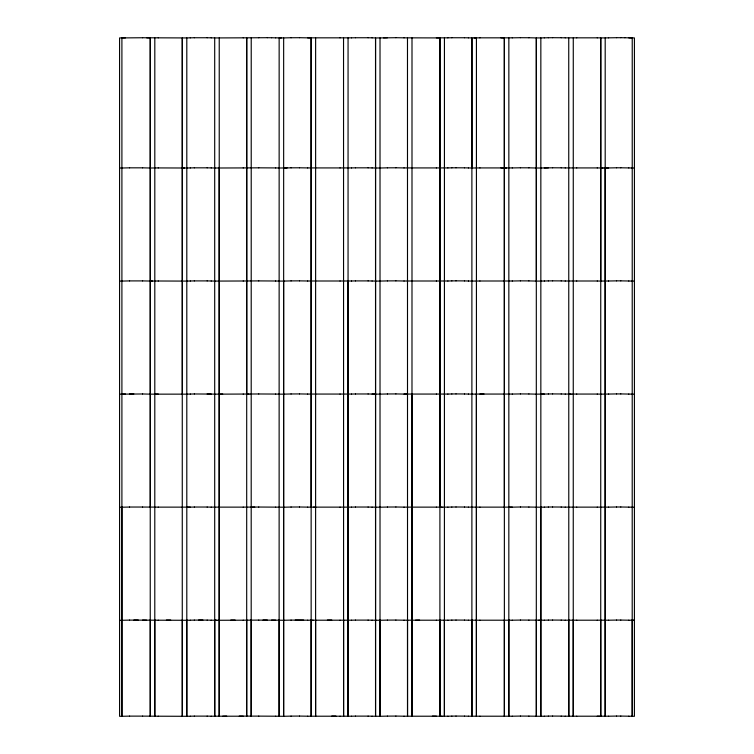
<?xml version="1.0" encoding="UTF-8"?>
<svg xmlns="http://www.w3.org/2000/svg" width="754" height="754" viewBox="0 0 754 754"><rect width="100%" height="100%" fill="white"/><g stroke="black" fill="none" stroke-linecap="round" stroke-linejoin="round"><path stroke-width="1.13" d="M142.563 37.747L158.293 37.832M219.178 37.917L243.278 37.832M283.598 37.917L291.091 37.747M339.997 37.832L351.553 37.832M379.969 37.917L395.925 37.7M436.368 37.832L447.923 37.832M479.893 37.832L512.343 37.832M565.208 37.832L576.753 37.832M605.132 37.917L608.619 37.832M158.293 167.925L150.244 168.01M283.617 168.01L291.091 167.831M287.133 167.925L279.121 168.01M351.553 167.925L339.997 167.925M379.988 168.01L387.462 167.831M447.923 167.925L436.368 167.925M512.343 167.925L479.893 167.925M576.753 167.925L565.208 167.925M600.731 168.01L608.619 167.925M605.16 168.01L616.584 167.793M158.293 280.997L150.244 281.082M283.617 281.082L291.091 280.903M351.553 280.997L339.997 280.997M379.988 281.082L387.462 280.903M447.923 280.997L436.368 280.997M512.343 280.997L479.893 280.997M576.753 280.997L565.208 280.997M608.619 280.997L600.731 281.082M150.244 394.154L182.327 394.144L182.298 37.917L158.227 37.832M154.815 394.154L158.293 394.059M214.702 394.154L243.278 394.059M219.235 394.154L222.713 394.059M283.617 394.144L291.091 393.974M351.553 394.059L339.997 394.059M379.988 394.144L387.462 393.974M447.923 394.059L436.368 394.059M512.343 394.059L479.893 394.059M576.753 394.059L565.208 394.059M608.619 394.059L600.731 394.154M158.293 507.131L142.563 507.046M283.617 507.216L291.091 507.046M351.553 507.131L339.997 507.131M379.988 507.216L387.462 507.046M447.923 507.131L436.368 507.131M479.893 507.131L512.343 507.131M508.827 507.216L520.439 506.999M576.753 507.131L565.208 507.131M608.619 507.131L597.253 507.131M158.293 620.203L129.528 620.108M214.702 620.288L243.278 620.203M339.997 620.203L351.553 620.203M379.988 620.288L387.462 620.108M447.923 620.203L436.368 620.203M512.343 620.203L479.893 620.203M576.753 620.203L565.208 620.203M597.253 620.203L608.619 620.203M158.293 716.215L142.563 716.121M243.278 716.206L211.158 716.215M351.553 716.215L339.997 716.215M447.923 716.215L403.993 716.215M512.343 716.215L479.893 716.206M576.753 716.215L565.208 716.215M608.619 716.215L576.687 716.206M121.856 37.917L142.619 37.747M121.903 37.926L121.903 716.3L119.584 716.3L119.575 37.926L125.503 37.832M186.747 37.917L190.338 37.832M243.203 37.832L258.782 37.747M307.623 37.832L340.073 37.832M351.477 37.832L355.511 37.747M383.503 37.832L387.462 37.747M403.993 37.832L439.94 37.917L439.959 507.216L442.193 507.216M447.848 37.832L451.882 37.747M479.968 37.832L471.891 37.926L471.891 716.3M512.268 37.832L520.439 37.7M540.788 37.917L544.388 37.832M576.687 37.832L597.319 37.832M608.544 37.832L616.584 37.7M121.875 168.01L129.584 167.831M158.227 167.925L186.803 168.01M186.775 168.01L190.338 167.925M351.477 167.925L355.511 167.831M447.848 167.925L451.882 167.831M479.968 167.925L471.891 168.01M512.268 167.925L520.439 167.793M540.816 168.01L548.403 167.831M576.687 167.925L597.319 167.925M121.875 281.082L129.584 280.903M158.227 280.997L182.327 281.082M186.775 281.082L190.338 280.997M351.477 280.997L355.511 280.903M447.848 280.997L451.882 280.903M479.968 280.997L471.891 281.082M512.268 280.997L520.439 280.865M540.816 281.082L544.388 280.997M576.687 280.997L597.319 280.997M608.544 280.997L616.584 280.865M121.875 394.144L142.61 393.974M125.503 394.059L119.584 394.154M186.775 394.144L190.338 394.059M351.477 394.059L355.511 393.974M447.848 394.059L451.882 393.974M512.268 394.059L520.439 393.927M544.388 394.059L536.311 394.154M540.816 394.144L548.403 393.974M576.687 394.059L597.319 394.059M608.544 394.059L616.584 393.927M121.875 507.216L129.584 507.046M158.227 507.131L190.338 507.131M186.775 507.216L194.362 507.046M243.203 507.131L258.782 507.046M251.223 507.216L254.758 507.131M307.623 507.131L340.073 507.131M351.477 507.131L355.511 507.046M447.848 507.131L451.882 507.046M479.968 507.131L468.413 507.131M540.816 507.216L544.388 507.131M576.687 507.131L597.319 507.131M608.544 507.131L616.584 506.999M158.227 620.203L186.803 620.288M186.775 620.288L190.338 620.203M291.091 620.108L283.617 620.288L283.598 280.469M351.477 620.203L355.511 620.108M403.993 620.203L436.443 620.203M447.848 620.203L451.882 620.108M468.413 620.203L479.968 620.203M512.268 620.203L520.439 620.071M528.874 620.108L544.388 620.203M576.687 620.203L597.319 620.203M608.544 620.203L616.584 620.071M158.227 716.206L186.803 716.3L186.803 37.926L182.27 37.926L182.27 716.3M190.338 716.215L186.775 716.291L186.756 619.75M222.713 716.215L226.671 716.121M291.091 716.121L283.617 716.291L283.598 619.75M351.477 716.206L355.511 716.121M387.462 716.121L379.988 716.291L379.969 619.75M447.848 716.206L451.882 716.121M479.968 716.215L468.413 716.215M512.268 716.206L520.439 716.074M544.388 716.215L540.816 716.291L540.797 619.75M608.544 716.206L616.584 716.074M190.272 37.832L194.362 37.747M544.313 37.832L548.403 37.747M190.272 167.925L194.362 167.831M258.782 167.831L243.203 167.925M544.313 167.925L552.616 167.793M190.272 280.997L194.362 280.903M258.782 280.903L243.203 280.997M544.313 280.997L548.403 280.903M190.272 394.059L194.362 393.974M258.782 393.974L243.203 394.059M483.993 393.974L471.891 394.154M544.313 507.131L548.403 507.046M129.584 620.108L121.875 620.288L121.856 506.603M190.272 620.203L194.362 620.108M258.782 620.108L243.203 620.203M415.548 620.203L419.573 620.108M544.313 620.203L548.403 620.108M129.584 716.121L121.875 716.291L121.856 619.75M190.272 716.206L194.362 716.121M258.782 716.121L239.244 716.121M544.313 716.206L548.403 716.121M194.315 37.747L207.199 37.747M258.735 37.747L267.378 37.7M291.044 37.747L299.555 37.7M355.464 37.747L368.141 37.747M451.834 37.747L464.511 37.747M548.356 37.747L552.616 37.7M129.528 167.831L142.61 167.831M194.306 167.831L207.19 167.831M258.726 167.831L275.653 167.925M291.035 167.831L299.536 167.793M355.454 167.831L368.131 167.831M387.405 167.831L395.907 167.793M451.816 167.831L456.019 167.793M129.528 280.903L142.61 280.903M194.306 280.903L207.19 280.903M258.726 280.903L275.653 280.997M291.035 280.903L299.536 280.856M355.454 280.903L368.131 280.903M387.405 280.903L395.907 280.856M451.816 280.903L456.019 280.865M548.346 280.903L552.616 280.865M129.528 393.974L133.835 393.927M194.306 393.974L211.233 394.059M258.726 393.974L275.653 394.059M291.035 393.974L299.536 393.927M355.454 393.974L368.131 393.974M387.405 393.974L395.907 393.927M451.816 393.974L456.019 393.927M548.346 393.974L552.616 393.927M129.528 507.037L142.61 507.037M194.306 507.037L207.19 507.037M258.726 507.037L275.653 507.131M291.035 507.037L299.536 506.999M355.454 507.037L368.131 507.037M387.405 507.037L395.907 506.999M451.816 507.037L456.019 506.999M548.346 507.037L552.616 506.999M194.306 620.108L207.19 620.108M258.726 620.108L275.653 620.203M291.035 620.108L307.698 620.203M340.073 620.203L307.623 620.203M355.454 620.108L368.131 620.108M387.405 620.108L395.907 620.061M451.816 620.108L456.019 620.071M548.346 620.108L552.616 620.071M129.528 716.121L142.61 716.121M194.306 716.121L207.19 716.121M258.726 716.121L275.653 716.206M291.035 716.121L299.536 716.074M355.454 716.121L368.131 716.121M387.405 716.121L395.907 716.074M451.816 716.121L456.019 716.074M548.346 716.121L552.616 716.074M275.578 37.832L283.655 37.926L283.655 716.3L275.578 716.215M474.143 37.926L476.424 37.926L476.424 716.3L476.377 619.75M119.575 168.01L121.903 168.01M380.016 168.01L375.53 168.01M540.844 168.01L536.311 168.01M119.584 281.082L121.903 281.082M186.803 281.082L182.27 281.082M283.655 281.082L279.121 281.082M380.016 281.082L375.53 281.082M540.844 281.082L536.311 281.082M186.803 394.154L182.27 394.154M283.655 394.154L279.121 394.154M380.016 394.154L372.042 394.059M119.584 507.225L121.903 507.216M283.655 507.216L275.578 507.131M313.353 507.216L315.606 507.216M380.016 507.216L372.042 507.131M540.844 507.216L528.874 507.046M119.584 620.288L121.903 620.288M283.655 620.288L271.553 620.108M380.016 620.288L372.042 620.203M538.563 620.288L540.844 620.288M520.42 37.7L528.931 37.747M552.597 37.7L561.24 37.747M616.574 37.7L620.834 37.7M455.991 167.793L464.502 167.831M520.411 167.793L528.922 167.831M552.588 167.793L561.23 167.831M616.555 167.793L620.825 167.793M455.991 280.856L464.502 280.903M520.411 280.856L528.922 280.903M552.588 280.856L561.23 280.903M616.555 280.856L620.825 280.856M455.991 393.927L464.502 393.974M520.411 393.927L528.922 393.974M552.588 393.927L561.23 393.974M616.555 393.927L620.825 393.927M455.991 506.999L464.502 507.037M520.411 506.999L528.922 507.037M552.588 506.999L561.23 507.037M616.555 506.999L620.825 506.999M133.863 620.071L138.293 620.071M166.398 620.071L170.687 620.071M198.566 620.071L202.93 620.071M230.809 620.071L235.107 620.071M262.986 620.071L267.35 620.071M295.229 620.071L303.664 620.108M327.406 620.071L331.769 620.071M455.991 620.061L464.502 620.108M520.411 620.061L528.922 620.108M552.588 620.061L561.23 620.108M616.555 620.061L620.825 620.061M340.073 716.206L307.623 716.215M455.991 716.074L464.502 716.121M520.411 716.074L528.922 716.121M552.588 716.074L561.23 716.121M616.555 716.074L620.825 716.074M281.402 37.926L279.15 37.917L279.121 716.3M632.201 168.01L634.416 168.01M602.983 168.01L597.253 167.925M506.613 168.01L500.854 167.925M214.702 168.01L243.278 167.925M182.27 168.01L184.513 168.01M632.201 281.082L634.416 281.082M152.572 281.082L142.563 280.903M214.702 281.082L243.278 280.997M632.201 394.154L634.416 394.154M568.799 394.144L571.032 394.154M403.993 394.059L436.443 394.059M248.943 394.154L246.747 394.144L246.718 37.917L246.69 716.3L246.718 619.75M634.416 507.225L628.779 507.131M632.201 620.288L634.416 620.288L628.779 620.203M311.157 620.288L313.353 620.288M216.982 620.288L211.158 620.203M628.779 716.215L634.416 716.3L634.425 37.926L628.779 37.832M528.874 716.121L540.844 716.3L540.844 37.926L536.311 37.926L536.311 716.3M372.042 716.215L380.016 716.3L380.016 37.926L375.53 37.926L375.53 716.3M439.94 619.75L439.959 716.291L442.193 716.3M620.806 37.7L624.943 37.747M395.897 37.7L404.069 37.832M299.526 37.7L311.138 37.917L311.157 507.216M267.35 37.7L271.619 37.747M620.806 167.793L628.845 167.925M395.897 167.793L404.069 167.925M299.526 167.793L307.698 167.925M620.806 280.865L628.845 280.997M395.897 280.865L404.069 280.997M299.526 280.865L307.698 280.997M620.806 393.927L628.845 394.059M395.897 393.927L407.528 394.144M299.526 393.927L307.698 394.059M620.806 506.999L628.845 507.131M395.897 506.999L404.069 507.131M299.526 506.999L307.698 507.131M620.806 620.071L628.845 620.203M395.897 620.071L404.069 620.203M620.806 716.074L628.845 716.206M395.897 716.074L404.069 716.206M331.769 716.074L335.973 716.121M299.526 716.074L307.698 716.206M142.563 167.831L150.3 168.01M142.563 393.974L150.3 394.144M142.563 620.108L146.653 620.203M624.878 37.747L632.238 37.917L632.201 716.3M561.183 37.747L565.274 37.832M528.874 37.747L536.339 37.917L536.367 281.082L528.874 280.903M464.455 37.747L468.488 37.832M368.084 37.747L372.118 37.832M271.553 37.747L275.653 37.832M207.143 37.747L211.233 37.832M146.719 37.832L150.272 37.917L150.3 507.216M561.183 167.831L565.274 167.925M528.874 167.831L536.367 168.01M464.455 167.831L468.488 167.925M436.443 167.925L403.993 167.925M368.084 167.831L372.118 167.925M340.073 167.925L307.623 167.925M207.143 167.831L211.233 167.925M561.183 280.903L565.274 280.997M464.455 280.903L468.488 280.997M436.443 280.997L403.993 280.997M368.084 280.903L372.118 280.997M340.073 280.997L307.623 280.997M207.143 280.903L211.233 280.997M561.183 393.974L565.274 394.059M528.874 393.974L536.367 394.144M464.455 393.974L468.488 394.059M368.084 393.974L375.577 394.144M340.073 394.059L307.623 394.059M207.143 393.974L214.758 394.144M561.183 507.046L565.274 507.131M464.455 507.046L468.488 507.131M436.443 507.131L403.993 507.131M368.084 507.046L372.118 507.131M243.278 507.131L211.158 507.131M207.143 507.046L211.233 507.131M561.183 620.108L565.274 620.203M464.455 620.108L468.488 620.203M368.084 620.108L372.118 620.203M207.143 620.108L211.233 620.203M561.183 716.121L565.274 716.206M464.455 716.121L468.488 716.206M432.391 716.121L436.443 716.206M368.084 716.121L372.118 716.206M207.143 716.121L211.233 716.206M597.253 37.832L605.189 37.926L605.189 716.3L605.142 619.75M500.854 37.832L504.36 37.917L504.379 507.216M468.413 37.832L471.929 37.917L471.947 168.01L468.413 167.925M372.042 37.832L375.558 37.917L375.577 620.288M211.158 37.832L214.73 37.917M628.779 167.925L632.257 168.01M372.042 167.925L375.577 168.01M275.578 167.925L279.168 168.01M211.158 167.925L214.758 168.01M628.779 280.997L632.257 281.082M597.253 280.997L600.787 281.082L600.759 37.917L600.731 716.3L597.253 716.215M468.413 280.997L471.947 281.082M372.042 280.997L375.577 281.082M275.578 280.997L279.168 281.082M211.158 280.997L214.758 281.082M628.779 394.059L632.257 394.144M597.253 394.059L600.787 394.144M468.413 394.059L471.947 394.144M275.578 394.059L279.168 394.144M632.238 619.75L632.257 716.291M600.768 619.75L600.787 716.291M573.229 619.75L573.247 716.291L573.276 37.926M568.78 619.75L568.799 716.291L568.742 37.926M536.348 619.75L536.367 716.291M508.809 619.75L508.827 716.291L508.856 37.926M504.36 619.75L504.379 716.291L504.322 37.926M471.929 619.75L471.947 716.291M444.389 619.75L444.408 716.291L444.436 37.926M411.957 619.75L411.976 716.291L412.004 37.926M407.509 619.75L407.528 716.291L407.48 37.926M375.558 619.75L375.577 716.291M348.018 619.75L348.037 716.291L348.065 37.926M343.57 619.75L343.588 716.291L343.541 37.926M315.587 619.75L315.606 716.291L315.634 37.926M311.138 619.75L311.157 716.291L311.11 37.926M279.15 619.75L279.168 716.291M251.167 619.75L251.186 716.291L251.223 37.926M219.178 619.75L219.207 716.291L219.235 37.926L214.702 37.926L214.702 716.3M214.73 619.75L214.758 716.291M182.308 619.75L182.327 716.291M154.768 619.75L154.787 716.291L154.815 37.926M150.282 619.75L150.3 716.291M605.142 167.397L605.16 620.288M540.797 506.603L540.816 620.288M476.377 393.531L476.396 620.288M439.912 37.926L439.912 716.3M411.957 393.531L411.976 620.288M348.018 280.469L348.037 620.288M219.178 167.397L219.207 620.288M150.244 37.926L150.244 716.3"/></g></svg>
